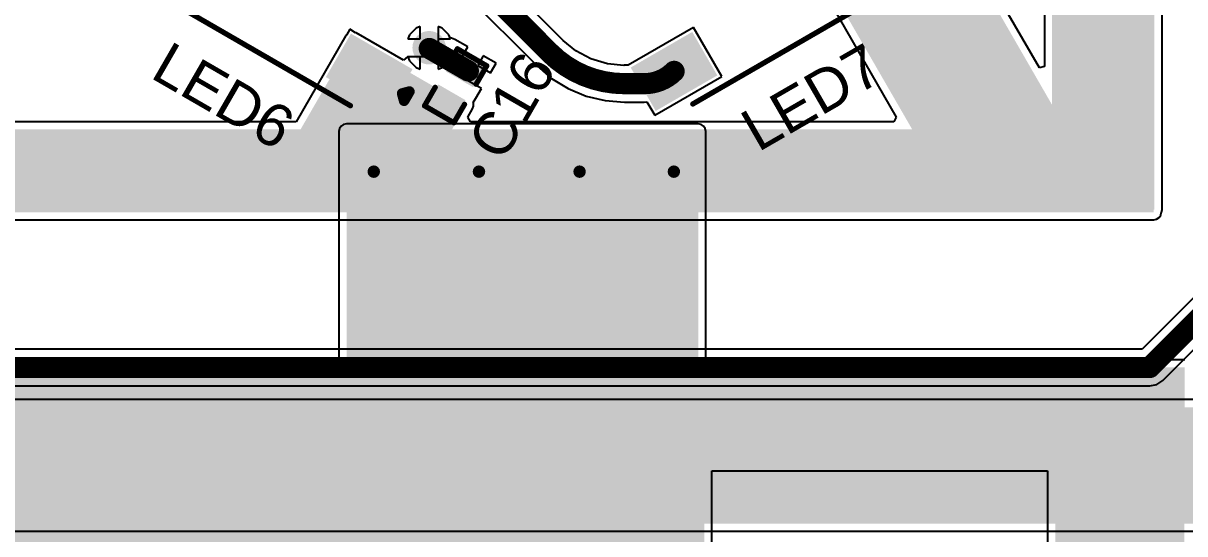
# Model space of a CAD drawing. Header units: millimetres. Extents: x -0.2 to 3.71, y -0.88 to 2.79.
# Drawn here: x 1.106 to 2.202, y 0.102 to 0.584 of the extents above; entities that cross this region are included whole.
import ezdxf

# ---------------------------------------------------------------- set-up
doc = ezdxf.new("R2010")
doc.units = ezdxf.units.MM
doc.header["$MEASUREMENT"] = 0
for name, color, linetype in [('BottomLayer', 5, 'Continuous'), ('BottomSolder', 6, 'Continuous'), ('TopLayer', 1, 'Continuous'), ('TopOverlay', 2, 'Continuous'), ('TopPaste', 8, 'Continuous'), ('TopSolder', 216, 'Continuous'), ('ViaHoleLayer', 16, 'Continuous')]:
    doc.layers.add(name, color=color, linetype=linetype)
doc.styles.add('Arial', font='', dxfattribs={"height": 0.2})
doc.styles.get('Arial').set_extended_font_data('Arial')

# ---------------------------------------------------------------- blocks, each defined once
blk = doc.blocks.new('WS2812B_XF02_W_29')
at = {"layer": 'TopLayer'}
for points in [[(-0.128, 0.0846), (-0.0689, 0.0846), (-0.0689, 0.0453), (-0.128, 0.0453)], [(0.128, 0.0453), (0.0689, 0.0453), (0.0689, 0.0846), (0.128, 0.0846)], [(-0.128, -0.0453), (-0.0689, -0.0453), (-0.0689, -0.0846), (-0.128, -0.0846)], [(0.0689, -0.0453), (0.128, -0.0453), (0.128, -0.0846), (0.0689, -0.0846)]]:
    blk.add_hatch(color=1, dxfattribs=at).paths.add_polyline_path(points)
at = {"layer": 'TopPaste'}
for points in [[(-0.128, 0.0846), (-0.0689, 0.0846), (-0.0689, 0.0453), (-0.128, 0.0453)], [(0.128, 0.0453), (0.0689, 0.0453), (0.0689, 0.0846), (0.128, 0.0846)], [(-0.128, -0.0453), (-0.0689, -0.0453), (-0.0689, -0.0846), (-0.128, -0.0846)], [(0.0689, -0.0453), (0.128, -0.0453), (0.128, -0.0846), (0.0689, -0.0846)]]:
    blk.add_hatch(color=8, dxfattribs=at).paths.add_polyline_path(points)
at = {"layer": 'TopSolder'}
for points in [[(-0.132, 0.0886), (-0.0649, 0.0886), (-0.0649, 0.0413), (-0.132, 0.0413)], [(0.132, 0.0413), (0.0649, 0.0413), (0.0649, 0.0886), (0.132, 0.0886)], [(-0.132, -0.0413), (-0.0649, -0.0413), (-0.0649, -0.0886), (-0.132, -0.0886)], [(0.0649, -0.0413), (0.132, -0.0413), (0.132, -0.0886), (0.0649, -0.0886)]]:
    blk.add_hatch(color=216, dxfattribs=at).paths.add_polyline_path(points)
at = {"layer": 'TopOverlay'}
for points, const_width in [([(0.0984, 0.1004), (-0.0984, 0.1004)], 0.005), ([(-0.135, 0.066), (-0.14, 0.071)], 0.01), ([(-0.14, 0.061), (-0.14, 0.071)], 0.01), ([(-0.135, 0.066), (-0.14, 0.061)], 0.01), ([(0.0984, -0.1004), (-0.0984, -0.1004)], 0.005)]:
    blk.add_lwpolyline(points, dxfattribs=dict(at, const_width=const_width))
for points, const_width in [([(-0.0997, 0.1004, 1), (-0.0972, 0.1004, 1)], 0.0025), ([(0.0972, 0.1004, 1), (0.0997, 0.1004, 1)], 0.0025), ([(-0.1425, 0.071, 1), (-0.1375, 0.071, 1)], 0.005), ([(-0.1425, 0.071, 1), (-0.1375, 0.071, 1)], 0.005), ([(-0.1425, 0.061, 1), (-0.1375, 0.061, 1)], 0.005), ([(-0.1425, 0.061, 1), (-0.1375, 0.061, 1)], 0.005), ([(-0.1375, 0.066, 1), (-0.1325, 0.066, 1)], 0.005), ([(-0.1375, 0.066, 1), (-0.1325, 0.066, 1)], 0.005), ([(-0.0997, -0.1004, 1), (-0.0972, -0.1004, 1)], 0.0025), ([(0.0972, -0.1004, 1), (0.0997, -0.1004, 1)], 0.0025)]:
    blk.add_lwpolyline(points, format="xyb", close=True, dxfattribs=dict(at, const_width=const_width))
blk = doc.blocks.new('WS2812B_XF02_W_30')
at = {"layer": 'TopLayer'}
for points in [[(-0.128, 0.0846), (-0.0689, 0.0846), (-0.0689, 0.0453), (-0.128, 0.0453)], [(0.128, 0.0453), (0.0689, 0.0453), (0.0689, 0.0846), (0.128, 0.0846)], [(-0.128, -0.0453), (-0.0689, -0.0453), (-0.0689, -0.0846), (-0.128, -0.0846)], [(0.0689, -0.0453), (0.128, -0.0453), (0.128, -0.0846), (0.0689, -0.0846)]]:
    blk.add_hatch(color=1, dxfattribs=at).paths.add_polyline_path(points)
at = {"layer": 'TopPaste'}
for points in [[(-0.128, 0.0846), (-0.0689, 0.0846), (-0.0689, 0.0453), (-0.128, 0.0453)], [(0.128, 0.0453), (0.0689, 0.0453), (0.0689, 0.0846), (0.128, 0.0846)], [(-0.128, -0.0453), (-0.0689, -0.0453), (-0.0689, -0.0846), (-0.128, -0.0846)], [(0.0689, -0.0453), (0.128, -0.0453), (0.128, -0.0846), (0.0689, -0.0846)]]:
    blk.add_hatch(color=8, dxfattribs=at).paths.add_polyline_path(points)
at = {"layer": 'TopSolder'}
for points in [[(-0.132, 0.0886), (-0.0649, 0.0886), (-0.0649, 0.0413), (-0.132, 0.0413)], [(0.132, 0.0413), (0.0649, 0.0413), (0.0649, 0.0886), (0.132, 0.0886)], [(-0.132, -0.0413), (-0.0649, -0.0413), (-0.0649, -0.0886), (-0.132, -0.0886)], [(0.0649, -0.0413), (0.132, -0.0413), (0.132, -0.0886), (0.0649, -0.0886)]]:
    blk.add_hatch(color=216, dxfattribs=at).paths.add_polyline_path(points)
at = {"layer": 'TopOverlay'}
for points, const_width in [([(0.0984, 0.1004), (-0.0984, 0.1004)], 0.005), ([(-0.14, 0.071), (-0.14, 0.061)], 0.01), ([(-0.135, 0.066), (-0.14, 0.071)], 0.01), ([(-0.135, 0.066), (-0.14, 0.061)], 0.01), ([(0.0984, -0.1004), (-0.0984, -0.1004)], 0.005)]:
    blk.add_lwpolyline(points, dxfattribs=dict(at, const_width=const_width))
for points, const_width in [([(-0.0997, 0.1004, 1), (-0.0972, 0.1004, 1)], 0.0025), ([(0.0972, 0.1004, 1), (0.0997, 0.1004, 1)], 0.0025), ([(-0.1425, 0.071, 1), (-0.1375, 0.071, 1)], 0.005), ([(-0.1425, 0.071, 1), (-0.1375, 0.071, 1)], 0.005), ([(-0.1425, 0.061, 1), (-0.1375, 0.061, 1)], 0.005), ([(-0.1425, 0.061, 1), (-0.1375, 0.061, 1)], 0.005), ([(-0.1375, 0.066, 1), (-0.1325, 0.066, 1)], 0.005), ([(-0.1375, 0.066, 1), (-0.1325, 0.066, 1)], 0.005), ([(-0.0997, -0.1004, 1), (-0.0972, -0.1004, 1)], 0.0025), ([(0.0972, -0.1004, 1), (0.0997, -0.1004, 1)], 0.0025)]:
    blk.add_lwpolyline(points, format="xyb", close=True, dxfattribs=dict(at, const_width=const_width))
blk = doc.blocks.new('C___0402_46')
at = {"layer": 'TopLayer'}
for points in [[(-0.0275, -0.0125), (-0.0275, 0.0125), (-0.0095, 0.0125), (-0.0095, -0.0125)], [(0.0095, -0.0125), (0.0095, 0.0125), (0.0275, 0.0125), (0.0275, -0.0125)]]:
    blk.add_hatch(color=1, dxfattribs=at).paths.add_polyline_path(points)
at = {"layer": 'TopPaste'}
for points in [[(-0.0275, -0.0125), (-0.0275, 0.0125), (-0.0095, 0.0125), (-0.0095, -0.0125)], [(0.0095, -0.0125), (0.0095, 0.0125), (0.0275, 0.0125), (0.0275, -0.0125)]]:
    blk.add_hatch(color=8, dxfattribs=at).paths.add_polyline_path(points)
at = {"layer": 'TopSolder'}
for points in [[(-0.0299, -0.0149), (-0.0299, 0.0149), (-0.0071, 0.0149), (-0.0071, -0.0149)], [(0.0071, -0.0149), (0.0071, 0.0149), (0.0299, 0.0149), (0.0299, -0.0149)]]:
    blk.add_hatch(color=216, dxfattribs=at).paths.add_polyline_path(points)
at = {"layer": 'TopOverlay', "const_width": 0.005}
for points in [[(-0.031, -0.016), (-0.031, 0.016)], [(-0.011, 0.016), (-0.031, 0.016)], [(0.031, 0.016), (0.011, 0.016)], [(0.031, -0.016), (0.031, 0.016)], [(-0.011, -0.016), (-0.031, -0.016)], [(0.031, -0.016), (0.011, -0.016)]]:
    blk.add_lwpolyline(points, dxfattribs=at)
at = {"layer": 'TopOverlay', "const_width": 0.0025}
for points in [[(-0.0323, 0.016, 1), (-0.0297, 0.016, 1)], [(-0.0323, 0.016, 1), (-0.0297, 0.016, 1)], [(-0.0123, 0.016, 1), (-0.0097, 0.016, 1)], [(0.0097, 0.016, 1), (0.0123, 0.016, 1)], [(0.0297, 0.016, 1), (0.0323, 0.016, 1)], [(0.0297, 0.016, 1), (0.0323, 0.016, 1)], [(-0.0323, -0.016, 1), (-0.0297, -0.016, 1)], [(-0.0323, -0.016, 1), (-0.0297, -0.016, 1)], [(-0.0123, -0.016, 1), (-0.0097, -0.016, 1)], [(0.0097, -0.016, 1), (0.0123, -0.016, 1)], [(0.0297, -0.016, 1), (0.0323, -0.016, 1)], [(0.0297, -0.016, 1), (0.0323, -0.016, 1)]]:
    blk.add_lwpolyline(points, format="xyb", close=True, dxfattribs=at)

msp = doc.modelspace()

# ---------------------------------------------------------------- hatches: boundary and pattern name
at = {"layer": 'BottomLayer'}
h = msp.add_hatch(color=5, dxfattribs=at)
edge = h.paths.add_edge_path()
edge.add_arc((1.489, 0.5609), 0.0118, 0, 360)
for points in [[(1.411, 0.2023), (1.743, 0.2023), (1.743, 0.482), (1.411, 0.482)], [(1.0387, 0.0676), (1.7488, 0.0676), (1.7488, 0.2593), (1.0387, 0.2593)], [(1.265, 0.169), (2.2023, 0.169), (2.2023, 0.2593), (1.265, 0.2593)], [(2.08, 0.0605), (2.2019, 0.0605), (2.2019, 0.2593), (2.08, 0.2593)], [(2.08, -0.1457), (2.119, -0.1457), (2.119, 0.1616), (2.08, 0.1616)]]:
    msp.add_hatch(color=5, dxfattribs=at).paths.add_polyline_path(points)
h = msp.add_hatch(color=5, dxfattribs=at)
edge = h.paths.add_edge_path()
edge.add_arc((1.4367, 0.444), 0.0118, 0, 360)
h = msp.add_hatch(color=5, dxfattribs=at)
edge = h.paths.add_edge_path()
edge.add_arc((1.536, 0.444), 0.0118, 0, 360)
h = msp.add_hatch(color=5, dxfattribs=at)
edge = h.paths.add_edge_path()
edge.add_arc((1.631, 0.444), 0.0118, 0, 360)
h = msp.add_hatch(color=5, dxfattribs=at)
edge = h.paths.add_edge_path()
edge.add_arc((1.72, 0.444), 0.0118, 0, 360)
at = {"layer": 'BottomSolder'}
h = msp.add_hatch(color=6, dxfattribs=at)
edge = h.paths.add_edge_path()
edge.add_arc((1.489, 0.5609), 0.0158, 0, 360)
h = msp.add_hatch(color=6, dxfattribs=at)
edge = h.paths.add_edge_path()
edge.add_arc((1.4367, 0.444), 0.0158, 0, 360)
h = msp.add_hatch(color=6, dxfattribs=at)
edge = h.paths.add_edge_path()
edge.add_arc((1.536, 0.444), 0.0158, 0, 360)
h = msp.add_hatch(color=6, dxfattribs=at)
edge = h.paths.add_edge_path()
edge.add_arc((1.631, 0.444), 0.0158, 0, 360)
h = msp.add_hatch(color=6, dxfattribs=at)
edge = h.paths.add_edge_path()
edge.add_arc((1.72, 0.444), 0.0158, 0, 360)
at = {"layer": 'TopLayer'}
for points in [[(2.0771, 0.4082), (2.1736, 0.4082), (2.1736, 1.595), (2.0771, 1.595)], [(2.0929, 0.4795), (1.9643, 0.7023), (1.8552, 0.6393), (1.9839, 0.4165)], [(1.4706, 0.4147), (1.5238, 0.5068), (1.4166, 0.5687), (1.3634, 0.4766)], [(2.173, 0.484), (0.951, 0.484), (0.951, 0.4057), (2.173, 0.4057)], [(0.9231, 0.112), (2.521, 0.112), (2.521, 0.2218), (0.9231, 0.2218)]]:
    msp.add_hatch(color=1, dxfattribs=at).paths.add_polyline_path(points)
h = msp.add_hatch(color=1, dxfattribs=at)
edge = h.paths.add_edge_path()
edge.add_arc((1.489, 0.5609), 0.0118, 0, 360)
h = msp.add_hatch(color=1, dxfattribs=at)
edge = h.paths.add_edge_path()
edge.add_arc((1.4367, 0.444), 0.0118, 0, 360)
h = msp.add_hatch(color=1, dxfattribs=at)
edge = h.paths.add_edge_path()
edge.add_arc((1.536, 0.444), 0.0118, 0, 360)
h = msp.add_hatch(color=1, dxfattribs=at)
edge = h.paths.add_edge_path()
edge.add_arc((1.631, 0.444), 0.0118, 0, 360)
h = msp.add_hatch(color=1, dxfattribs=at)
edge = h.paths.add_edge_path()
edge.add_arc((1.72, 0.444), 0.0118, 0, 360)
at = {"layer": 'TopSolder'}
h = msp.add_hatch(color=216, dxfattribs=at)
edge = h.paths.add_edge_path()
edge.add_arc((1.489, 0.5609), 0.0158, 0, 360)
h = msp.add_hatch(color=216, dxfattribs=at)
edge = h.paths.add_edge_path()
edge.add_arc((1.4367, 0.444), 0.0158, 0, 360)
h = msp.add_hatch(color=216, dxfattribs=at)
edge = h.paths.add_edge_path()
edge.add_arc((1.536, 0.444), 0.0158, 0, 360)
h = msp.add_hatch(color=216, dxfattribs=at)
edge = h.paths.add_edge_path()
edge.add_arc((1.631, 0.444), 0.0158, 0, 360)
h = msp.add_hatch(color=216, dxfattribs=at)
edge = h.paths.add_edge_path()
edge.add_arc((1.72, 0.444), 0.0158, 0, 360)
at = {"layer": 'ViaHoleLayer'}
h = msp.add_hatch(color=16, dxfattribs=at)
edge = h.paths.add_edge_path()
edge.add_arc((1.489, 0.5609), 0.00591, 0, 360)
h = msp.add_hatch(color=16, dxfattribs=at)
edge = h.paths.add_edge_path()
edge.add_arc((1.4367, 0.444), 0.00591, 0, 360)
h = msp.add_hatch(color=16, dxfattribs=at)
edge = h.paths.add_edge_path()
edge.add_arc((1.536, 0.444), 0.00591, 0, 360)
h = msp.add_hatch(color=16, dxfattribs=at)
edge = h.paths.add_edge_path()
edge.add_arc((1.631, 0.444), 0.00591, 0, 360)
h = msp.add_hatch(color=16, dxfattribs=at)
edge = h.paths.add_edge_path()
edge.add_arc((1.72, 0.444), 0.00591, 0, 360)

# ---------------------------------------------------------------- linework, layer by layer
at = {"layer": 'BottomLayer'}
for p, q in [((1.4705, 0.5732), (1.4689, 0.5694)), ((1.4766, 0.5794), (1.4705, 0.5732)), ((1.4805, 0.581), (1.4766, 0.5794)), ((1.4805, 0.5694), (1.4805, 0.581)), ((1.5013, 0.5794), (1.4975, 0.581)), ((1.4975, 0.581), (1.4975, 0.5694)), ((1.5075, 0.5732), (1.5013, 0.5794)), ((1.5091, 0.5694), (1.5075, 0.5732)), ((1.4689, 0.5694), (1.4805, 0.5694)), ((1.4975, 0.5694), (1.5091, 0.5694)), ((1.4805, 0.5524), (1.4689, 0.5524)), ((1.4689, 0.5524), (1.4705, 0.5485)), ((1.4705, 0.5485), (1.4766, 0.5424)), ((1.4805, 0.5408), (1.4805, 0.5524)), ((1.5091, 0.5524), (1.4975, 0.5524)), ((1.4975, 0.5524), (1.4975, 0.5408)), ((1.5013, 0.5424), (1.5075, 0.5485)), ((1.5075, 0.5485), (1.5091, 0.5524)), ((1.4766, 0.5424), (1.4805, 0.5408)), ((1.4975, 0.5408), (1.5013, 0.5424)), ((1.4044, 0.4847), (1.4038, 0.482)), ((1.4059, 0.487), (1.4044, 0.4847)), ((1.4082, 0.4886), (1.4059, 0.487)), ((1.411, 0.4891), (1.4082, 0.4886)), ((1.743, 0.4891), (1.411, 0.4891)), ((1.7457, 0.4886), (1.743, 0.4891)), ((1.748, 0.487), (1.7457, 0.4886)), ((1.7495, 0.4847), (1.748, 0.487)), ((1.7501, 0.482), (1.7495, 0.4847)), ((1.4038, 0.482), (1.4038, 0.2664)), ((1.7501, 0.2664), (1.7501, 0.482)), ((1.4038, 0.2664), (1.0387, 0.2664)), ((2.2023, 0.2664), (1.7501, 0.2664)), ((1.7559, 0.0676), (1.7559, 0.1619)), ((1.7559, 0.1619), (2.0728, 0.1619)), ((2.0728, 0.1619), (2.0728, 0.0605))]:
    msp.add_line(p, q, dxfattribs=at)
at = {"layer": 'TopLayer'}
for p, q in [((2.07, 1.046), (2.07, 0.5432)), ((2.1808, 0.4082), (2.1808, 0.8207)), ((2.6297, 0.7442), (2.1621, 0.2766)), ((2.1815, 0.247), (2.6593, 0.7247)), ((2.0651, 0.5419), (1.9705, 0.7058)), ((1.615, 0.5685), (1.5375, 0.646)), ((1.8491, 0.6357), (1.93, 0.4955)), ((1.5225, 0.612), (1.5905, 0.544)), ((1.4104, 0.5723), (1.3636, 0.4911)), ((1.4109, 0.5728), (1.4104, 0.5723)), ((1.414, 0.5783), (1.4109, 0.5728)), ((1.4195, 0.5751), (1.414, 0.5783)), ((1.4202, 0.5749), (1.4195, 0.5751)), ((1.4648, 0.5491), (1.4202, 0.5749)), ((1.4202, 0.5749), (1.4202, 0.5749)), ((1.4705, 0.5732), (1.4689, 0.5694)), ((1.4766, 0.5794), (1.4705, 0.5732)), ((1.4805, 0.581), (1.4766, 0.5794)), ((1.4805, 0.5694), (1.4805, 0.581)), ((1.5013, 0.5794), (1.4975, 0.581)), ((1.4975, 0.581), (1.4975, 0.5609)), ((1.5075, 0.5732), (1.5013, 0.5794)), ((1.5086, 0.5706), (1.5075, 0.5732)), ((1.5133, 0.5687), (1.5086, 0.5706)), ((1.7385, 0.5799), (1.6767, 0.5443)), ((1.7652, 0.5337), (1.7385, 0.5799)), ((1.4689, 0.5694), (1.4805, 0.5694)), ((1.4975, 0.5609), (1.489, 0.5609)), ((1.489, 0.5609), (1.489, 0.5524)), ((1.5254, 0.5617), (1.5133, 0.5687)), ((1.5133, 0.5687), (1.5133, 0.5687)), ((1.5159, 0.5453), (1.5254, 0.5617)), ((1.6155, 0.5678), (1.615, 0.5685)), ((1.6274, 0.558), (1.6155, 0.5678)), ((1.4686, 0.5524), (1.4648, 0.5491)), ((1.489, 0.5524), (1.4686, 0.5524)), ((1.5401, 0.5532), (1.5349, 0.5441)), ((1.5522, 0.5462), (1.5401, 0.5532)), ((1.6417, 0.5504), (1.6274, 0.558)), ((1.6573, 0.5457), (1.6417, 0.5504)), ((1.5232, 0.541), (1.5159, 0.5453)), ((1.519, 0.5336), (1.5232, 0.541)), ((1.5349, 0.5441), (1.547, 0.5371)), ((1.547, 0.5371), (1.5522, 0.5462)), ((1.5905, 0.544), (1.5905, 0.544)), ((1.5905, 0.544), (1.6045, 0.532)), ((1.6727, 0.5441), (1.6573, 0.5457)), ((1.6735, 0.5443), (1.6727, 0.5441)), ((1.6767, 0.5443), (1.6735, 0.5443)), ((2.07, 0.5432), (2.0651, 0.5419)), ((1.5385, 0.5224), (1.519, 0.5336)), ((1.6045, 0.532), (1.6202, 0.5224)), ((1.7019, 0.4972), (1.7652, 0.5337)), ((1.5332, 0.5133), (1.5385, 0.5224)), ((1.6202, 0.5224), (1.6372, 0.5153)), ((1.53, 0.5032), (1.5309, 0.5059)), ((1.5305, 0.5091), (1.5332, 0.5133)), ((1.5307, 0.5086), (1.5305, 0.5091)), ((1.5309, 0.5059), (1.5307, 0.5086)), ((1.6372, 0.5153), (1.6551, 0.511)), ((1.6551, 0.511), (1.6735, 0.5096)), ((1.6735, 0.5096), (1.6735, 0.5096)), ((1.6735, 0.5096), (1.6921, 0.5096)), ((1.6921, 0.5095), (1.6946, 0.5098)), ((1.6921, 0.5096), (1.6921, 0.5095)), ((1.6946, 0.5098), (1.7019, 0.4972)), ((1.5255, 0.4955), (1.53, 0.5032)), ((1.528, 0.4911), (1.5255, 0.4955)), ((1.93, 0.4955), (1.9275, 0.4911)), ((1.3636, 0.4911), (1.0601, 0.4911)), ((1.9275, 0.4911), (1.528, 0.4911)), ((2.1802, 0.4055), (2.1808, 0.4082)), ((0.951, 0.3986), (2.173, 0.3986)), ((2.173, 0.3986), (2.1757, 0.3992)), ((2.1757, 0.3992), (2.178, 0.4007)), ((2.178, 0.4007), (2.1796, 0.403)), ((2.1796, 0.403), (2.18, 0.4053)), ((2.18, 0.4053), (2.1802, 0.4055)), ((2.1621, 0.2766), (0.8938, 0.2766)), ((0.8938, 0.2419), (2.1693, 0.2419)), ((2.1693, 0.2419), (2.1759, 0.2432)), ((2.1759, 0.2432), (2.1815, 0.247)), ((2.521, 0.229), (0.9231, 0.229)), ((0.9231, 0.1049), (2.521, 0.1049))]:
    msp.add_line(p, q, dxfattribs=at)
at = {"layer": 'TopLayer', "const_width": 0.02}
for points in [[(2.1693, 0.2593), (2.647, 0.737)], [(1.5183, 0.6407), (1.6028, 0.5562)], [(1.4891, 0.5602), (1.5152, 0.5452)], [(1.5152, 0.5452), (1.526, 0.539)], [(1.6735, 0.527), (1.6921, 0.527)], [(0.8865, 0.2593), (2.1693, 0.2593)]]:
    msp.add_lwpolyline(points, dxfattribs=at)
at = {"layer": 'TopLayer', "const_width": 0.01}
for points in [[(1.4841, 0.5602, 1), (1.4941, 0.5602, 1)], [(1.5978, 0.5562, 1), (1.6078, 0.5562, 1)], [(1.5978, 0.5562, 1), (1.6078, 0.5562, 1)], [(1.5102, 0.5452, 1), (1.5202, 0.5452, 1)], [(1.5102, 0.5452, 1), (1.5202, 0.5452, 1)], [(1.521, 0.539, 1), (1.531, 0.539, 1)], [(1.7152, 0.5386, 1), (1.7252, 0.5386, 1)], [(1.6685, 0.527, 1), (1.6785, 0.527, 1)], [(1.6685, 0.527, 1), (1.6785, 0.527, 1)], [(1.6871, 0.527, 1), (1.6971, 0.527, 1)], [(1.6871, 0.527, 1), (1.6971, 0.527, 1)], [(2.1643, 0.2593, 1), (2.1743, 0.2593, 1)], [(2.1643, 0.2593, 1), (2.1743, 0.2593, 1)]]:
    msp.add_lwpolyline(points, format="xyb", close=True, dxfattribs=at)
at = {"layer": 'TopLayer', "const_width": 0.02}
for points in [[(1.6735, 0.527, -0.198912), (1.6028, 0.5562)], [(1.7202, 0.5386, -0.198912), (1.6921, 0.527)]]:
    msp.add_lwpolyline(points, format="xyb", dxfattribs=at)

# ---------------------------------------------------------------- block references
for name, p, rotation in [('WS2812B_XF02_W_29', (1.7729, 0.644), 210), ('WS2812B_XF02_W_30', (1.3796, 0.6424), 150), ('C___0402_46', (1.514, 0.525), 240)]:
    msp.add_blockref(name, p, dxfattribs=dict(rotation=rotation))

# ---------------------------------------------------------------- texts
at = {"layer": 'TopOverlay', "style": 'Arial'}
for s, rotation, p in [('LED6', 330, (1.2245, 0.5333)), ('LED7', 30, (1.7995, 0.462)), ('C16', 60, (1.5586, 0.452))]:
    msp.add_text(s, height=0.04, rotation=rotation, dxfattribs=at).set_placement(p)

doc.saveas('drawing.dxf')
